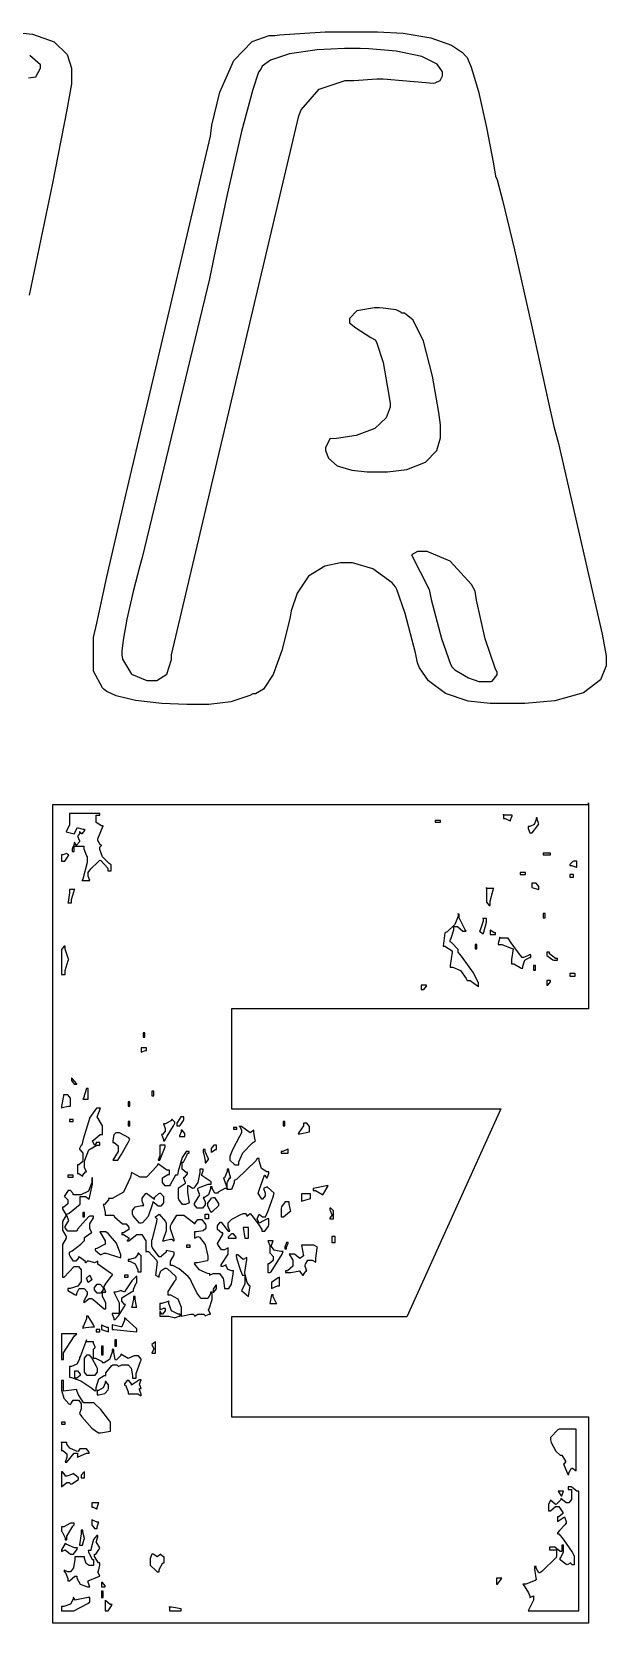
# Model space of a CAD drawing. Extents: x 85 to 270, y 27 to 328.
# Drawn here: x 202.6 to 225.5, y 194.1 to 257.5 of the extents above; entities that cross this region are included whole.
import ezdxf

# ---------------------------------------------------------------- set-up
doc = ezdxf.new("R2010")
doc.units = 0
doc.header["$MEASUREMENT"] = 0

msp = doc.modelspace()

# ---------------------------------------------------------------- linework, layer by layer
at = {"color": 7}
for points in [[(201.701, 257.528), (202.603, 257.429), (203.465, 257.127), (203.98, 256.621), (204.152, 256.084), (204.152, 255.904), (204.152, 255.8), (204.152, 255.455), (203.966, 254.419), (203.407, 251.492), (202.47, 247.025)], [(202.438, 255.694), (202.741, 255.728), (202.917, 256.081), (202.917, 256.206), (202.494, 256.581)]]:
    msp.add_lwpolyline(points, dxfattribs=at)
for points in [[(214.878, 257.528), (216.006, 257.528), (216.348, 257.528), (217.375, 257.469), (218.47, 257.291), (219.294, 256.993), (219.738, 256.704), (219.851, 256.576), (219.921, 256.505), (220.088, 256.114), (220.37, 255.156), (220.694, 253.708), (220.968, 252.261), (221.051, 251.777), (221.112, 251.628), (221.33, 250.818), (221.803, 248.836), (222.483, 245.83), (223.155, 242.804), (223.379, 241.793), (223.563, 241.124), (225.301, 233.513), (225.461, 232.657), (225.461, 232.445), (225.461, 232.26), (225.235, 231.705), (224.555, 231.176), (223.421, 230.858), (222.225, 230.753), (221.827, 230.753), (221.121, 230.753), (220.833, 230.753), (219.969, 230.853), (219.057, 231.155), (218.382, 231.661), (218.019, 232.183), (217.946, 232.374), (217.858, 232.781), (217.452, 234.342), (217.117, 235.304), (217.065, 235.409), (216.932, 235.569), (216.169, 236.124), (215.358, 236.361), (215.088, 236.361), (214.879, 236.361), (214.255, 236.229), (213.607, 235.828), (213.143, 235.157), (212.907, 234.451), (212.865, 234.208), (212.795, 233.871), (212.539, 232.866), (212.19, 231.907), (211.808, 231.333), (211.49, 231.14), (211.384, 231.14), (211.26, 231.069), (210.506, 230.823), (209.63, 230.717), (209.338, 230.717), (209.091, 230.717), (208.756, 230.717), (207.754, 230.757), (206.706, 230.872), (205.941, 231.06), (205.559, 231.231), (205.457, 231.316), (205.387, 231.378), (205.034, 232.047), (205.034, 232.268), (205.034, 233.186), (205.034, 233.381), (205.166, 233.96), (205.567, 235.806), (206.238, 238.723), (206.947, 241.715), (207.187, 242.711), (209.69, 253.365), (209.754, 253.81), (210.068, 255.126), (210.621, 256.383), (211.352, 257.137), (212.037, 257.387), (212.266, 257.387), (212.451, 257.413), (214.27, 257.528), (214.878, 257.528)], [(206.163, 232.693), (206.189, 232.526), (206.55, 231.93), (207.159, 231.669), (207.363, 231.669), (207.433, 231.669), (207.564, 231.669), (207.957, 231.93), (208.139, 232.503), (208.139, 232.693), (213.218, 254.176), (213.306, 254.415), (214.02, 255.24), (215.059, 255.588), (215.407, 255.588), (216.323, 255.658), (216.57, 255.658), (218.582, 255.481), (218.642, 255.491), (218.85, 255.593), (218.935, 255.775), (218.935, 255.834), (218.935, 255.936), (218.729, 256.238), (218.113, 256.545), (217.088, 256.753), (216.011, 256.847), (215.653, 256.858), (215.407, 256.858), (215.04, 256.858), (213.943, 256.806), (212.839, 256.651), (212.091, 256.398), (211.759, 256.155), (211.703, 256.046), (211.614, 255.914), (211.377, 255.227), (210.929, 253.559), (210.358, 251.047), (209.826, 248.528), (209.656, 247.686), (206.974, 236.573), (206.878, 236.237), (206.609, 235.219), (206.357, 234.118), (206.21, 233.274), (206.163, 232.839), (206.163, 232.693)], [(215.23, 245.992), (215.23, 245.926), (215.489, 245.728), (216.085, 245.349), (216.253, 245.251), (216.313, 245.163), (216.578, 244.352), (216.808, 243.047), (216.852, 242.711), (216.852, 242.571), (216.699, 242.145), (216.247, 241.715), (215.497, 241.432), (214.715, 241.312), (214.453, 241.3), (214.277, 240.947), (214.277, 240.844), (214.395, 240.531), (214.748, 240.234), (215.332, 240.056), (215.943, 239.995), (216.147, 239.995), (216.499, 239.995), (216.754, 239.995), (217.523, 240.089), (218.263, 240.37), (218.711, 240.844), (218.863, 241.346), (218.863, 241.512), (218.863, 241.865), (218.798, 242.353), (218.546, 243.809), (218.179, 245.199), (217.766, 246.032), (217.424, 246.309), (217.311, 246.309), (217.311, 246.344), (217.095, 246.443), (216.578, 246.513), (216.429, 246.521), (216.225, 246.531), (215.525, 246.403), (215.23, 246.096), (215.23, 245.992)], [(217.7, 236.678), (218.405, 235.303), (218.494, 234.906), (218.903, 233.342), (219.26, 232.322), (219.322, 232.198), (219.436, 232.102), (219.974, 231.772), (220.384, 231.635), (220.522, 231.635), (220.875, 231.635), (220.919, 231.644), (221.121, 231.902), (221.121, 231.987), (221.033, 232.164), (220.641, 233.332), (220.3, 234.871), (220.24, 235.233), (220.097, 235.497), (219.246, 236.423), (218.324, 236.82), (218.017, 236.82), (217.946, 236.82), (217.7, 236.678)], [(224.755, 226.8), (224.755, 218.582), (210.538, 218.582), (210.538, 214.595), (221.262, 214.595), (217.523, 206.305), (210.538, 206.305), (210.538, 202.318), (224.755, 202.318), (224.755, 194.098), (203.412, 194.098), (203.412, 226.73), (224.755, 226.73), (224.755, 226.8)], [(204.082, 226.343), (204.082, 225.918), (203.942, 225.637), (204.258, 225.565), (204.399, 225.814), (204.417, 225.796), (204.615, 225.742), (204.681, 225.742), (204.681, 225.698), (204.575, 225.565), (204.541, 225.565), (204.541, 225.583), (204.487, 225.637), (204.471, 225.637), (204.471, 225.593), (204.417, 225.461), (204.399, 225.461), (204.471, 225.285), (204.471, 225.24), (204.363, 225.108), (204.329, 225.108), (204.329, 225.134), (204.275, 225.213), (204.258, 225.213), (204.258, 225.152), (204.196, 224.994), (204.188, 224.966), (204.188, 224.86), (204.258, 224.86), (204.258, 225.072), (204.647, 225.072), (204.647, 224.967), (204.76, 224.685), (204.788, 224.649), (204.788, 224.412), (204.61, 223.759), (204.575, 223.697), (204.894, 223.697), (204.823, 223.873), (204.823, 223.978), (204.823, 224.025), (204.932, 224.164), (205.201, 224.437), (205.281, 224.507), (205.333, 224.491), (205.599, 224.186), (205.599, 224.084), (205.74, 224.084), (205.74, 224.331), (205.66, 224.375), (205.391, 224.645), (205.281, 224.939), (205.281, 225.036), (205.299, 225.036), (205.353, 225.09), (205.353, 225.108), (205.317, 225.108), (205.21, 225.294), (205.21, 225.355), (205.423, 225.884), (205.351, 225.884), (205.14, 226.016), (205.14, 226.06), (205.14, 226.307), (205.281, 226.307), (205.281, 226.377), (204.082, 226.377), (204.082, 226.343)], [(218.652, 226.024), (218.863, 226.024), (218.863, 226.095), (218.652, 226.095), (218.652, 226.024)], [(221.368, 226.343), (221.368, 226.167), (221.438, 226.167), (221.633, 226.078), (221.651, 226.06), (221.651, 226.122), (221.711, 226.281), (221.721, 226.307), (221.368, 226.307), (221.368, 226.343)], [(222.673, 226.201), (222.673, 226.135), (222.593, 225.932), (222.415, 225.848), (222.356, 225.848), (222.356, 225.778), (222.426, 225.601), (222.515, 225.601), (222.735, 225.893), (222.779, 225.954), (222.77, 225.982), (222.709, 226.147), (222.709, 226.201), (222.673, 226.201)], [(203.765, 224.719), (203.765, 224.473), (203.835, 224.473), (203.888, 224.473), (204.028, 224.675), (204.046, 224.719), (204.028, 224.719), (203.976, 224.773), (203.976, 224.79), (203.958, 224.782), (203.813, 224.719), (203.765, 224.719)], [(222.956, 224.719), (223.238, 224.719), (223.238, 224.79), (222.956, 224.79), (222.956, 224.719)], [(222.038, 223.944), (222.25, 223.944), (222.25, 224.014), (222.038, 224.014), (222.038, 223.944)], [(224.014, 224.296), (224.084, 224.296), (224.278, 224.236), (224.296, 224.226), (224.296, 224.473), (224.154, 224.473), (224.128, 224.464), (224.014, 224.339), (224.014, 224.296)], [(224.014, 223.838), (224.154, 223.838), (224.154, 223.944), (224.014, 223.944), (224.014, 223.838)], [(204.082, 223.344), (204.082, 223.212), (204.02, 222.841), (204.012, 222.815), (204.152, 222.815), (204.152, 222.947), (204.266, 223.282), (204.294, 223.344), (204.082, 223.344)], [(220.698, 223.415), (220.698, 222.885), (220.698, 222.841), (220.803, 222.709), (220.839, 222.709), (220.839, 222.877), (220.953, 223.326), (220.979, 223.379), (220.698, 223.379), (220.698, 223.415)], [(222.497, 223.591), (222.497, 223.415), (222.779, 223.344), (222.779, 223.415), (222.779, 223.459), (222.673, 223.591), (222.639, 223.591), (222.497, 223.591)], [(219.568, 222.39), (219.568, 222.282), (219.436, 221.951), (219.127, 221.659), (219.039, 221.615), (218.969, 221.085), (219.029, 221.077), (219.322, 220.9), (219.322, 220.839), (219.251, 220.31), (219.251, 220.24), (219.351, 220.24), (219.653, 220.107), (219.885, 219.799), (219.921, 219.71), (220.036, 219.71), (220.336, 219.508), (220.38, 219.464), (220.38, 219.603), (220.172, 220.019), (219.7, 220.681), (219.568, 220.839), (219.568, 220.945), (219.304, 221.228), (219.251, 221.262), (219.251, 221.332), (219.277, 221.368), (219.392, 221.739), (219.392, 221.861), (219.534, 221.861), (219.745, 221.685), (219.887, 221.685), (219.833, 221.757), (219.604, 222.207), (219.604, 222.356), (219.568, 222.356), (219.568, 222.39)], [(220.556, 222.214), (220.556, 222.082), (220.442, 221.721), (220.416, 221.685), (220.556, 221.58), (220.582, 221.642), (220.698, 222.046), (220.698, 222.18), (220.556, 222.18), (220.556, 222.214)], [(222.956, 222.214), (223.026, 222.214), (223.026, 222.39), (222.956, 222.39), (222.956, 222.214)], [(220.839, 221.721), (220.839, 221.544), (221.051, 221.544), (221.051, 221.615), (220.997, 221.615), (220.865, 221.704), (220.839, 221.721)], [(221.228, 221.438), (221.228, 221.438), (221.164, 221.192), (221.156, 221.156), (221.306, 221.156), (221.677, 221.007), (221.757, 220.979), (221.685, 220.556), (221.685, 220.38), (221.782, 220.38), (222.038, 220.231), (222.074, 220.204), (222.144, 220.204), (222.144, 220.284), (222.222, 220.522), (222.402, 220.627), (222.462, 220.627), (222.462, 220.733), (222.39, 220.733), (222.373, 220.716), (222.174, 220.627), (222.11, 220.627), (222.012, 220.759), (221.677, 221.214), (221.55, 221.404), (221.508, 221.404), (221.228, 221.404), (221.228, 221.438)], [(203.765, 220.909), (203.765, 219.957), (203.906, 219.957), (203.906, 220.107), (204.02, 220.512), (204.046, 220.556), (204.02, 220.6), (203.906, 220.964), (203.906, 221.085), (203.87, 221.085), (203.765, 220.953), (203.765, 220.909)], [(220.24, 220.979), (220.31, 220.979), (220.31, 221.156), (220.24, 221.156), (220.24, 220.979)], [(223.096, 220.839), (223.096, 220.769), (223.096, 220.708), (223.334, 220.54), (223.379, 220.522), (223.521, 220.522), (223.521, 220.592), (223.441, 220.592), (223.202, 220.778), (223.202, 220.839), (223.096, 220.839)], [(222.567, 220.133), (222.639, 220.133), (222.639, 220.31), (222.567, 220.31), (222.567, 220.133)], [(218.087, 219.534), (218.087, 219.358), (218.157, 219.358), (218.192, 219.358), (218.299, 219.49), (218.299, 219.534), (218.087, 219.534)], [(223.096, 219.71), (223.096, 219.534), (223.131, 219.534), (223.238, 219.666), (223.238, 219.71), (223.096, 219.71)], [(224.014, 219.887), (224.226, 219.887), (224.226, 219.993), (224.014, 219.993), (224.014, 219.887)], [(207.01, 217.452), (207.081, 217.452), (207.081, 217.628), (207.01, 217.628), (207.01, 217.452)], [(206.94, 217.029), (206.94, 216.852), (206.966, 216.87), (207.104, 216.922), (207.151, 216.922), (207.151, 217.029), (206.94, 217.029)], [(204.152, 215.83), (204.152, 215.76), (204.161, 215.733), (204.26, 215.583), (204.294, 215.583), (204.365, 215.583), (204.373, 215.601), (204.187, 215.813), (204.152, 215.83)], [(203.835, 215.124), (203.765, 214.701), (203.765, 214.629), (203.781, 214.647), (204.034, 214.701), (204.118, 214.701), (204.118, 214.982), (204.118, 215.026), (204.01, 215.158), (203.976, 215.158), (203.835, 215.158), (203.835, 215.124)], [(204.752, 215.407), (204.752, 215.407), (204.637, 215.026), (204.611, 214.982), (204.823, 214.982), (204.823, 215.407), (204.752, 215.407)], [(207.363, 215.124), (207.433, 215.124), (207.433, 215.301), (207.363, 215.301), (207.363, 215.124)], [(204.471, 212.972), (204.497, 212.963), (204.611, 212.838), (204.611, 212.795), (204.611, 212.549), (204.611, 212.505), (204.451, 212.372), (204.399, 212.372), (204.399, 212.019), (204.451, 212.019), (204.584, 211.931), (204.611, 211.913), (204.611, 211.957), (204.716, 212.09), (204.752, 212.09), (204.681, 212.266), (204.681, 212.442), (204.69, 212.558), (204.848, 212.968), (205.172, 213.148), (205.281, 213.148), (205.281, 213.254), (205.14, 213.254), (205.14, 213.228), (205.087, 213.148), (205.07, 213.148), (205, 213.324), (205.044, 213.368), (205.3, 213.571), (205.387, 213.571), (205.387, 213.924), (205.176, 214.277), (205.317, 214.629), (205.246, 214.629), (205.155, 214.629), (204.884, 214.26), (204.619, 213.396), (204.575, 213.148), (204.549, 213.148), (204.471, 213.016), (204.471, 212.972)], [(206.411, 214.701), (206.481, 214.701), (206.481, 214.878), (206.411, 214.878), (206.411, 214.701)], [(204.082, 214.1), (204.222, 214.1), (204.222, 214.172), (204.082, 214.172), (204.082, 214.1)], [(206.411, 213.924), (206.481, 213.924), (206.481, 214.1), (206.411, 214.1), (206.411, 213.924)], [(208.139, 214.172), (208.139, 214.128), (207.9, 213.996), (207.822, 213.996), (207.892, 213.819), (207.892, 213.747), (207.892, 213.703), (207.785, 213.571), (207.75, 213.571), (207.759, 213.545), (207.822, 213.379), (207.822, 213.324), (207.859, 213.324), (207.971, 213.506), (208.218, 213.916), (208.279, 214.03), (208.279, 214.066), (208.173, 214.172), (208.139, 214.172)], [(208.351, 214.03), (208.351, 213.924), (208.421, 213.924), (208.474, 213.924), (208.614, 214.128), (208.632, 214.172), (208.632, 214.277), (208.562, 214.277), (208.508, 214.277), (208.377, 214.074), (208.351, 214.03)], [(210.855, 213.924), (210.925, 213.747), (210.925, 213.643), (210.845, 213.502), (210.577, 212.959), (210.468, 212.704), (210.468, 212.619), (210.468, 212.558), (210.643, 212.39), (210.679, 212.372), (210.821, 212.372), (210.821, 212.492), (210.983, 212.849), (211.375, 213.246), (211.49, 213.324), (211.481, 213.352), (211.42, 213.65), (211.42, 213.747), (211.278, 213.643), (210.925, 213.89), (210.855, 213.89), (210.855, 213.924)], [(210.608, 213.783), (210.749, 213.783), (210.749, 213.854), (210.608, 213.854), (210.608, 213.783)], [(212.585, 213.924), (212.655, 213.924), (212.655, 214.1), (212.585, 214.1), (212.585, 213.924)], [(213.395, 214.03), (213.395, 213.925), (213.218, 213.651), (213.184, 213.607), (213.254, 213.607), (213.643, 213.677), (213.643, 213.854), (213.643, 213.898), (213.535, 214.03), (213.501, 214.03), (213.395, 214.03)], [(205.81, 213.254), (205.862, 213.254), (206.022, 213.122), (206.022, 213.078), (206.022, 212.901), (205.81, 212.549), (205.952, 212.549), (205.998, 212.549), (206.137, 212.761), (206.41, 213.254), (206.481, 213.395), (206.437, 213.439), (206.073, 213.643), (205.952, 213.643), (205.931, 213.65), (205.84, 213.568), (205.81, 213.333), (205.81, 213.254)], [(207.68, 213.148), (207.68, 212.725), (207.61, 212.549), (207.68, 212.549), (207.892, 213.078), (207.892, 213.148), (207.68, 213.148)], [(208.528, 213.747), (208.528, 213.687), (208.464, 213.528), (208.456, 213.501), (208.668, 213.501), (208.668, 213.571), (208.668, 213.615), (208.562, 213.747), (208.528, 213.747)], [(209.726, 212.972), (209.726, 212.865), (209.752, 212.883), (209.892, 212.972), (209.939, 212.972), (209.939, 213.148), (209.867, 213.148), (209.831, 213.148), (209.726, 213.016), (209.726, 212.972)], [(208.069, 211.526), (207.927, 211.526), (207.891, 211.526), (207.786, 211.659), (207.786, 211.703), (207.786, 211.807), (207.786, 211.851), (207.997, 211.983), (208.069, 211.983), (208.069, 212.16), (207.953, 212.16), (207.662, 212.364), (207.61, 212.408), (207.556, 212.32), (207.147, 211.879), (207.01, 211.879), (206.895, 211.879), (206.604, 212.029), (206.551, 212.055), (206.515, 211.879), (206.225, 211.279), (205.781, 211.031), (205.633, 211.031), (205.633, 210.971), (205.475, 210.785), (205.423, 210.785), (205.439, 210.759), (205.493, 210.461), (205.493, 210.362), (205.846, 210.362), (205.872, 210.301), (206.196, 210.009), (206.305, 210.009), (206.339, 210.009), (206.445, 209.877), (206.445, 209.833), (206.445, 209.788), (206.233, 209.656), (206.163, 209.656), (206.163, 209.586), (206.233, 209.586), (206.445, 209.454), (206.445, 209.41), (206.427, 209.41), (206.375, 209.356), (206.375, 209.338), (206.445, 209.338), (206.764, 209.586), (206.904, 209.586), (206.956, 209.586), (207.099, 209.382), (207.117, 209.338), (207.117, 208.915), (207.231, 208.915), (207.538, 208.563), (207.574, 208.492), (207.504, 207.963), (207.646, 207.892), (207.646, 207.957), (207.72, 208.148), (207.874, 208.245), (207.927, 208.245), (207.989, 208.219), (208.306, 207.928), (208.315, 207.892), (208.315, 207.786), (208.262, 207.725), (207.998, 207.322), (207.998, 207.187), (208.098, 207.187), (208.395, 207.032), (208.528, 206.699), (208.528, 206.587), (208.528, 206.339), (208.915, 206.411), (208.985, 206.411), (209.003, 206.411), (209.057, 206.357), (209.057, 206.339), (209.197, 206.411), (209.41, 206.411), (209.426, 206.411), (209.48, 206.357), (209.48, 206.339), (209.506, 206.357), (209.644, 206.411), (209.69, 206.411), (209.62, 206.587), (209.646, 206.631), (209.762, 206.995), (209.762, 207.117), (209.762, 207.293), (209.69, 207.293), (209.69, 207.231), (209.585, 207.045), (209.55, 207.045), (209.338, 207.045), (209.312, 207.054), (209.147, 207.263), (208.933, 207.699), (208.88, 207.822), (208.8, 207.91), (208.452, 208.219), (208.19, 208.351), (208.103, 208.351), (208.103, 208.528), (208.245, 208.774), (208.245, 208.88), (207.927, 208.951), (207.927, 208.89), (207.75, 208.722), (207.716, 208.704), (207.646, 208.704), (207.646, 208.704), (207.389, 209.057), (207.363, 209.127), (207.363, 209.374), (207.38, 209.41), (207.564, 210.115), (207.574, 210.22), (207.556, 210.22), (207.504, 210.274), (207.504, 210.292), (207.646, 210.396), (207.646, 210.396), (207.9, 210.105), (207.927, 210.043), (207.927, 209.867), (207.927, 209.735), (207.812, 209.392), (207.786, 209.338), (207.856, 209.338), (207.873, 209.356), (208.099, 209.41), (208.175, 209.41), (208.175, 209.392), (208.227, 209.338), (208.245, 209.338), (208.245, 209.41), (208.218, 209.454), (208.103, 209.817), (208.103, 209.939), (208.137, 210.009), (208.35, 210.362), (208.421, 210.362), (208.632, 210.362), (209.091, 210.009), (209.091, 210.053), (209.197, 210.185), (209.233, 210.185), (209.303, 210.185), (209.356, 210.185), (209.496, 209.983), (209.514, 209.939), (209.514, 209.867), (209.514, 209.835), (209.404, 209.74), (209.144, 209.69), (209.057, 209.69), (209.057, 209.444), (209.197, 209.514), (209.258, 209.488), (209.484, 209.197), (209.586, 208.722), (209.586, 208.562), (209.568, 208.545), (209.183, 208.456), (209.057, 208.456), (209.065, 208.403), (209.236, 208.193), (209.568, 208.051), (209.656, 208.033), (209.656, 207.963), (209.797, 208.033), (210.009, 208.033), (210.061, 208.033), (210.202, 207.83), (210.22, 207.786), (210.256, 207.433), (210.396, 207.433), (210.429, 207.433), (210.528, 207.615), (210.599, 208.025), (210.608, 208.139), (210.552, 208.139), (210.386, 208.197), (210.326, 208.339), (210.326, 208.385), (210.185, 208.315), (210.115, 208.315), (210.115, 208.385), (210.396, 208.808), (210.396, 209.057), (210.256, 208.985), (210.185, 208.985), (210.131, 208.985), (209.99, 209.189), (209.973, 209.233), (210.185, 209.586), (210.185, 209.656), (210.131, 209.656), (209.973, 209.788), (209.973, 209.833), (209.973, 209.903), (209.981, 209.93), (210.081, 210.079), (210.115, 210.079), (210.396, 209.726), (210.468, 209.726), (210.396, 209.903), (210.396, 210.009), (210.396, 210.056), (210.55, 210.195), (210.899, 210.388), (210.997, 210.432), (211.067, 210.432), (211.084, 210.432), (211.138, 210.353), (211.138, 210.326), (211.278, 210.432), (211.357, 210.336), (211.627, 209.974), (211.737, 209.788), (211.737, 209.726), (211.807, 209.726), (211.86, 209.726), (212.001, 209.929), (212.019, 209.973), (212.019, 210.22), (211.949, 210.22), (211.631, 210.043), (211.56, 210.22), (211.631, 210.396), (211.773, 210.292), (211.843, 210.292), (211.882, 210.292), (211.998, 210.53), (212.188, 211.085), (212.232, 211.244), (211.949, 211.49), (211.807, 211.42), (211.879, 211.244), (211.879, 211.173), (211.879, 211.129), (211.771, 210.997), (211.737, 210.997), (211.596, 211.244), (211.631, 211.359), (211.777, 211.769), (211.853, 211.949), (211.879, 211.949), (211.879, 211.923), (211.931, 211.843), (211.949, 211.843), (212.019, 212.019), (212.019, 212.09), (211.946, 212.09), (211.732, 212.222), (211.631, 212.52), (211.631, 212.619), (211.56, 212.619), (211.507, 212.531), (210.741, 211.791), (210.644, 211.737), (210.644, 211.649), (210.537, 211.384), (210.502, 211.384), (210.362, 211.384), (210.362, 211.667), (210.37, 211.694), (210.469, 211.843), (210.502, 211.843), (210.493, 211.871), (210.432, 212.115), (210.432, 212.196), (210.362, 212.196), (210.362, 212.108), (210.254, 211.843), (210.22, 211.843), (210.362, 211.42), (210.264, 211.42), (210.008, 211.271), (209.973, 211.244), (209.903, 211.244), (209.867, 211.244), (209.762, 211.43), (209.762, 211.49), (209.69, 211.49), (209.69, 211.412), (209.616, 211.173), (209.46, 211.067), (209.41, 211.067), (209.48, 210.891), (209.48, 210.821), (209.48, 210.777), (209.372, 210.644), (209.338, 210.644), (209.197, 210.644), (209.161, 210.644), (209.057, 210.777), (209.057, 210.821), (209.267, 211.173), (209.258, 211.2), (209.197, 211.365), (209.197, 211.42), (209.223, 211.448), (209.6, 211.596), (209.726, 211.596), (209.726, 211.685), (209.4, 211.905), (209.338, 211.949), (209.41, 212.126), (209.41, 212.196), (209.267, 212.196), (209.267, 212.064), (209.192, 211.662), (209.029, 211.438), (208.985, 211.42), (208.959, 211.438), (208.82, 211.526), (208.774, 211.526), (208.774, 211.278), (208.844, 210.855), (208.704, 210.785), (208.632, 210.785), (208.578, 210.785), (208.438, 210.987), (208.421, 211.031), (208.421, 211.384), (208.421, 211.446), (208.66, 211.605), (208.704, 211.631), (208.694, 211.659), (208.632, 211.824), (208.632, 211.879), (208.667, 211.879), (208.774, 212.011), (208.774, 212.055), (208.72, 212.055), (208.562, 212.188), (208.562, 212.232), (208.562, 212.478), (208.614, 212.478), (208.764, 212.771), (208.774, 212.831), (208.844, 212.831), (208.844, 212.901), (208.774, 212.901), (208.722, 212.901), (208.566, 212.664), (208.412, 212.109), (208.385, 211.949), (208.306, 211.949), (208.103, 211.596), (208.069, 211.526)], [(209.41, 212.972), (209.41, 212.865), (209.418, 212.839), (209.48, 212.542), (209.48, 212.442), (209.514, 212.442), (209.62, 212.575), (209.62, 212.619), (209.593, 212.655), (209.48, 212.893), (209.48, 212.972), (209.41, 212.972)], [(212.513, 212.901), (212.513, 212.831), (212.795, 212.831), (212.795, 213.008), (212.777, 212.991), (212.579, 212.901), (212.513, 212.901)], [(204.012, 211.879), (204.222, 211.879), (204.222, 211.949), (204.012, 211.949), (204.012, 211.879)], [(204.964, 211.773), (204.964, 211.659), (204.832, 211.315), (204.534, 211.173), (204.435, 211.173), (204.222, 211.173), (204.222, 211.218), (204.117, 211.35), (204.082, 211.35), (204.028, 211.35), (203.888, 211.146), (203.87, 211.102), (203.896, 211.093), (204.012, 210.968), (204.012, 210.925), (204.012, 210.855), (204.012, 210.811), (203.852, 210.679), (203.799, 210.679), (203.799, 210.608), (203.942, 210.362), (203.799, 210.115), (203.799, 209.762), (203.942, 209.514), (203.942, 209.444), (203.799, 209.197), (203.799, 207.892), (203.87, 207.892), (204.258, 208.315), (204.399, 208.315), (204.433, 208.315), (204.541, 208.183), (204.541, 208.139), (204.541, 207.786), (204.541, 207.723), (204.409, 207.531), (204.111, 207.433), (204.012, 207.433), (204.012, 207.363), (204.012, 207.363), (204.266, 207.214), (204.294, 207.187), (204.365, 207.187), (204.365, 207.249), (204.469, 207.433), (204.505, 207.433), (204.647, 207.433), (204.673, 207.425), (204.788, 207.3), (204.788, 207.257), (204.788, 207.187), (204.647, 206.94), (204.647, 206.868), (204.673, 206.896), (204.863, 207.045), (204.928, 207.045), (204.967, 207.045), (205.087, 206.94), (205.377, 206.693), (205.457, 206.622), (205.529, 206.622), (205.529, 206.868), (205.387, 207.117), (205.387, 207.293), (205.529, 207.293), (205.457, 207.469), (205.457, 207.516), (205.54, 207.655), (205.748, 207.928), (205.81, 207.998), (205.712, 208.043), (205.21, 208.406), (205.21, 208.528), (205.07, 208.456), (205.052, 208.474), (204.854, 208.528), (204.788, 208.528), (204.788, 208.51), (204.734, 208.456), (204.717, 208.456), (204.717, 208.518), (204.479, 208.686), (204.435, 208.704), (204.435, 208.66), (204.329, 208.528), (204.294, 208.528), (204.24, 208.528), (204.099, 208.73), (204.082, 208.774), (204.082, 208.88), (204.178, 208.942), (204.527, 209.199), (204.681, 209.357), (204.681, 209.41), (204.681, 209.471), (204.92, 209.648), (204.964, 209.656), (204.894, 209.833), (204.894, 210.009), (205.034, 210.256), (205.034, 210.326), (204.894, 210.326), (204.832, 210.3), (204.391, 209.798), (204.365, 209.726), (204.046, 209.726), (204.01, 209.726), (203.906, 209.859), (203.906, 209.903), (204.046, 210.149), (204.036, 210.177), (203.976, 210.342), (203.976, 210.396), (204.064, 210.44), (204.505, 210.804), (204.505, 210.925), (204.505, 211.102), (204.717, 211.102), (204.858, 210.997), (205, 211.596), (205, 211.843), (204.964, 211.843), (204.964, 211.773)], [(207.151, 211.244), (207.469, 210.997), (207.469, 211.059), (207.644, 211.227), (207.68, 211.244), (207.706, 211.235), (207.822, 211.11), (207.822, 211.067), (207.822, 210.891), (207.822, 210.847), (207.714, 210.715), (207.68, 210.715), (207.61, 210.715), (207.397, 210.891), (207.371, 210.768), (207.207, 210.309), (206.992, 210.061), (206.94, 210.043), (206.868, 210.043), (206.868, 210.043), (206.613, 210.336), (206.587, 210.396), (206.587, 210.502), (206.587, 210.55), (206.696, 210.692), (206.956, 210.749), (207.045, 210.749), (206.974, 210.925), (206.974, 211.031), (206.969, 211.037), (207.115, 211.227), (207.151, 211.244)], [(213.783, 211.42), (213.783, 211.35), (213.88, 211.35), (214.136, 211.2), (214.172, 211.173), (214.383, 211.526), (214.313, 211.526), (213.783, 211.42)], [(209.797, 211.067), (209.849, 211.067), (209.991, 210.865), (210.009, 210.821), (210.009, 210.733), (209.77, 210.504), (209.726, 210.468), (209.586, 210.715), (209.586, 210.785), (209.576, 210.821), (209.752, 211.051), (209.797, 211.067)], [(212.513, 210.644), (212.513, 210.292), (212.609, 210.292), (212.848, 210.494), (212.901, 210.538), (212.883, 210.566), (212.831, 210.809), (212.831, 210.891), (212.725, 210.891), (212.671, 210.891), (212.531, 210.688), (212.513, 210.644)], [(213.324, 211.173), (213.324, 210.925), (213.677, 211.031), (213.677, 211.208), (213.324, 211.208), (213.324, 211.173)], [(214.453, 210.644), (214.453, 210.572), (214.461, 210.546), (214.525, 210.381), (214.525, 210.326), (214.507, 210.326), (214.453, 210.247), (214.453, 210.22), (214.595, 210.22), (214.595, 210.502), (214.595, 210.538), (214.487, 210.644), (214.453, 210.644)], [(204.611, 210.292), (204.681, 210.292), (204.681, 210.468), (204.611, 210.468), (204.611, 210.292)], [(209.48, 210.396), (209.62, 210.396), (209.62, 210.22), (209.48, 210.22), (209.48, 210.396)], [(205.281, 209.69), (205.493, 209.338), (205.493, 209.267), (205.493, 209.207), (205.166, 209.03), (205.104, 209.021), (205.104, 208.96), (205.281, 208.802), (205.317, 208.774), (205.457, 208.844), (205.529, 208.844), (205.617, 208.818), (205.946, 208.718), (206.083, 208.668), (206.128, 208.668), (206.119, 208.774), (205.946, 209.246), (205.617, 209.63), (205.529, 209.69), (205.281, 209.69)], [(210.396, 209.444), (210.715, 209.444), (210.715, 209.488), (210.607, 209.62), (210.572, 209.62), (210.537, 209.612), (210.396, 209.487), (210.396, 209.444)], [(210.997, 209.867), (211.067, 209.444), (211.208, 209.444), (211.208, 209.867), (210.997, 209.867)], [(211.983, 209.338), (211.992, 209.312), (212.055, 209.146), (212.055, 209.091), (212.055, 208.844), (212.082, 208.836), (212.196, 208.711), (212.196, 208.668), (212.196, 208.598), (212.196, 208.554), (212.036, 208.421), (211.983, 208.421), (211.983, 208.069), (212.055, 208.069), (212.116, 208.104), (212.557, 208.81), (212.585, 208.915), (212.496, 208.915), (212.234, 208.972), (212.126, 209.115), (212.126, 209.161), (212.196, 209.338), (211.983, 209.338)], [(214.525, 209.267), (214.665, 209.267), (214.665, 209.514), (214.525, 209.514), (214.525, 209.267)], [(206.798, 208.844), (206.798, 208.798), (206.696, 208.656), (206.481, 208.598), (206.411, 208.598), (206.411, 208.528), (206.481, 208.528), (206.696, 208.421), (206.798, 208.183), (206.798, 208.103), (206.94, 208.103), (206.94, 208.704), (206.94, 208.74), (206.833, 208.844), (206.798, 208.844)], [(208.738, 209.091), (208.88, 209.091), (208.88, 209.161), (208.738, 209.161), (208.738, 209.091)], [(210.715, 208.738), (210.749, 208.606), (210.895, 208.153), (210.971, 207.963), (210.997, 207.963), (211.067, 207.963), (211.067, 207.61), (210.925, 207.363), (211.208, 207.117), (211.278, 207.54), (211.248, 207.54), (211.158, 207.672), (211.075, 207.981), (211.067, 208.069), (211.138, 208.598), (211.138, 208.668), (210.997, 208.598), (210.785, 208.774), (210.715, 208.774), (210.715, 208.738)], [(212.725, 209.267), (212.655, 209.091), (212.655, 209.021), (212.725, 209.021), (212.725, 209.083), (212.786, 209.241), (212.795, 209.267), (212.725, 209.267)], [(213.324, 209.161), (213.395, 208.738), (213.254, 208.632), (213.042, 208.808), (212.831, 208.808), (212.972, 208.562), (212.972, 208.385), (212.972, 208.325), (212.76, 208.139), (212.689, 208.139), (212.689, 208.069), (212.901, 208.069), (213.254, 208.139), (213.262, 208.113), (213.362, 207.963), (213.395, 207.963), (213.403, 207.99), (213.502, 208.139), (213.537, 208.139), (213.467, 208.315), (213.467, 208.385), (213.475, 208.413), (213.574, 208.562), (213.607, 208.562), (213.747, 208.562), (213.89, 208.492), (213.89, 208.642), (213.95, 209.039), (213.96, 209.091), (213.819, 209.161), (213.324, 209.161)], [(204.894, 207.963), (204.964, 207.786), (204.823, 207.68), (204.752, 207.856), (204.894, 207.963)], [(205.21, 207.61), (205.281, 207.61), (205.307, 207.602), (205.423, 207.476), (205.423, 207.433), (205.423, 207.389), (205.315, 207.257), (205.281, 207.257), (205.21, 207.257), (205.175, 207.257), (205.07, 207.389), (205.07, 207.433), (205.07, 207.477), (205.175, 207.61), (205.21, 207.61)], [(206.269, 207.293), (206.128, 207.363), (206.11, 207.347), (205.912, 207.293), (205.846, 207.293), (206.058, 206.868), (206.058, 206.445), (205.776, 206.445), (205.784, 206.419), (205.846, 206.254), (205.846, 206.199), (205.893, 206.199), (206.035, 206.354), (206.251, 206.702), (206.305, 206.798), (206.269, 206.798), (206.163, 206.93), (206.163, 206.974), (206.163, 207.063), (206.542, 207.301), (206.622, 207.327), (206.622, 207.415), (206.736, 207.646), (206.764, 207.68), (206.764, 207.927), (206.736, 207.918), (206.556, 207.742), (206.321, 207.391), (206.269, 207.293)], [(206.269, 207.892), (206.411, 207.892), (206.411, 207.963), (206.269, 207.963), (206.269, 207.892)], [(209.797, 207.363), (209.797, 207.293), (209.831, 207.293), (209.939, 207.425), (209.939, 207.469), (209.939, 207.574), (209.911, 207.566), (209.797, 207.414), (209.797, 207.363)], [(212.126, 207.61), (212.126, 207.433), (212.152, 207.451), (212.369, 207.54), (212.442, 207.54), (212.442, 207.892), (212.389, 207.866), (212.126, 207.675), (212.126, 207.61)], [(206.622, 207.117), (206.622, 207.01), (206.56, 206.71), (206.551, 206.692), (206.764, 206.692), (206.746, 206.72), (206.692, 207.017), (206.692, 207.117), (206.622, 207.117)], [(207.68, 206.834), (207.68, 206.587), (207.822, 206.658), (207.892, 206.658), (207.892, 206.587), (207.892, 206.543), (207.785, 206.411), (207.75, 206.411), (207.75, 206.437), (207.696, 206.515), (207.68, 206.515), (207.68, 206.339), (207.963, 206.339), (208.041, 206.339), (208.253, 206.279), (208.279, 206.269), (208.306, 206.287), (208.445, 206.339), (208.492, 206.339), (208.492, 206.411), (208.403, 206.411), (208.143, 206.543), (208.033, 206.841), (208.033, 206.94), (208.015, 206.922), (207.763, 206.834), (207.68, 206.834)], [(212.126, 207.187), (212.055, 206.834), (212.336, 206.834), (212.31, 206.87), (212.196, 207.108), (212.196, 207.187), (212.126, 207.187)], [(204.752, 206.339), (204.752, 206.235), (204.637, 205.952), (204.611, 205.916), (204.611, 205.846), (204.628, 205.864), (204.958, 205.916), (205.07, 205.916), (205.034, 205.988), (204.822, 206.339), (204.752, 206.339)], [(206.269, 206.269), (206.269, 206.181), (206.163, 205.916), (206.128, 205.916), (205.776, 205.986), (205.776, 205.81), (205.846, 205.81), (206.764, 205.705), (206.764, 205.81), (206.746, 205.838), (206.339, 206.217), (206.269, 206.269)], [(203.765, 205.633), (203.765, 204.611), (203.835, 204.611), (203.835, 204.868), (204.276, 205.555), (204.365, 205.633), (203.765, 205.633)], [(205.14, 205.705), (205.281, 205.705), (205.281, 205.81), (205.14, 205.81), (205.14, 205.705)], [(205.353, 205.986), (205.353, 205.81), (205.633, 205.705), (205.633, 205.882), (205.563, 205.882), (205.369, 205.97), (205.353, 205.986)], [(204.752, 205.387), (204.752, 205.387), (204.515, 204.753), (204.471, 204.681), (204.471, 204.618), (204.369, 204.427), (204.154, 204.329), (204.082, 204.329), (204.082, 203.906), (204.152, 203.897), (204.535, 203.761), (204.972, 203.465), (205.07, 203.376), (205.14, 203.376), (205.14, 203.492), (205.241, 203.835), (205.456, 203.976), (205.529, 203.976), (205.529, 204.082), (205.766, 204.373), (205.81, 204.399), (205.952, 204.399), (205.969, 204.399), (206.022, 204.347), (206.022, 204.329), (206.163, 204.399), (206.375, 204.399), (206.413, 204.399), (206.533, 204.266), (206.587, 203.969), (206.587, 203.87), (206.728, 203.87), (206.728, 204.046), (206.904, 204.531), (206.94, 204.575), (206.94, 204.619), (206.833, 204.752), (206.798, 204.752), (206.728, 204.752), (206.648, 204.752), (206.437, 204.665), (206.411, 204.647), (206.128, 204.823), (206.128, 204.761), (205.951, 204.593), (205.916, 204.575), (205.898, 204.603), (205.846, 204.9), (205.846, 205), (205.776, 205), (205.776, 204.9), (205.674, 204.603), (205.458, 204.471), (205.387, 204.471), (205.387, 204.515), (205.122, 204.647), (205.034, 204.647), (205.034, 205), (205.034, 205.018), (205.087, 205.07), (205.104, 205.07), (205.095, 205.098), (205.034, 205.263), (205.034, 205.317), (204.752, 205.317), (204.752, 205.387)], [(205.353, 204.788), (205.423, 204.788), (205.423, 205.14), (205.353, 205.14), (205.353, 204.788)], [(205.882, 205.14), (205.952, 205.14), (205.952, 205.387), (205.882, 205.387), (205.882, 205.14)], [(207.363, 205.21), (207.433, 205.034), (207.363, 204.858), (207.504, 204.858), (207.504, 205.317), (207.363, 205.21)], [(204.823, 204.788), (204.861, 204.788), (204.972, 204.655), (205.14, 204.347), (205.176, 204.258), (205.176, 204.152), (205.176, 204.108), (205.069, 203.976), (205.034, 203.976), (204.823, 203.976), (204.788, 203.976), (204.681, 204.108), (204.681, 204.152), (204.681, 204.611), (204.681, 204.655), (204.788, 204.788), (204.823, 204.788)], [(203.765, 203.729), (203.765, 203.483), (203.765, 203.379), (203.848, 203.068), (204.056, 202.839), (204.118, 202.811), (204.126, 202.839), (204.225, 202.988), (204.258, 202.988), (204.399, 202.988), (204.433, 202.988), (204.541, 202.855), (204.541, 202.811), (204.541, 202.635), (204.471, 202.458), (204.567, 202.326), (204.972, 201.873), (205.23, 201.683), (205.317, 201.683), (205.705, 201.753), (205.705, 202.106), (205.633, 202.212), (205.329, 202.614), (205.078, 202.857), (205.034, 202.883), (204.647, 202.883), (204.593, 202.953), (204.425, 203.226), (204.365, 203.367), (204.365, 203.412), (203.835, 203.34), (203.835, 203.765), (203.765, 203.765), (203.765, 203.729)], [(204.294, 204.152), (204.365, 204.152), (204.399, 204.152), (204.505, 204.02), (204.505, 203.976), (204.365, 203.87), (204.294, 203.87), (204.294, 204.152)], [(205.493, 203.729), (205.493, 203.666), (205.413, 203.474), (205.236, 203.376), (205.176, 203.376), (205.176, 203.2), (205.252, 203.2), (205.484, 203.258), (205.624, 203.402), (205.633, 203.447), (205.633, 203.553), (205.633, 203.597), (205.528, 203.729), (205.493, 203.729)], [(206.551, 203.589), (206.551, 203.633), (206.445, 203.765), (206.411, 203.765), (206.375, 203.765), (206.269, 203.633), (206.269, 203.589), (206.303, 203.589), (206.411, 203.324), (206.411, 203.236), (206.798, 203.236), (206.94, 203.164), (206.94, 203.2), (206.93, 203.228), (206.868, 203.393), (206.868, 203.447), (206.94, 203.447), (206.868, 203.623), (206.94, 203.799), (206.868, 203.799), (206.551, 203.589)], [(203.765, 202.035), (203.906, 202.035), (203.906, 202.106), (203.765, 202.106), (203.765, 202.035)], [(223.238, 201.4), (223.272, 201.304), (223.453, 200.957), (223.635, 200.801), (223.697, 200.801), (223.838, 200.554), (223.838, 200.528), (223.784, 200.448), (223.767, 200.448), (223.784, 200.378), (223.929, 200.025), (223.978, 200.025), (223.978, 200.087), (224.084, 200.272), (224.12, 200.272), (224.26, 200.165), (224.26, 201.825), (223.591, 201.825), (223.537, 201.798), (223.238, 201.501), (223.238, 201.4)], [(203.765, 201.33), (203.765, 200.977), (203.817, 200.977), (203.976, 200.845), (203.976, 200.801), (203.976, 200.695), (203.906, 200.518), (203.976, 200.518), (204.258, 200.871), (204.399, 200.871), (204.399, 200.695), (204.425, 200.722), (204.749, 200.871), (204.858, 200.871), (204.858, 200.915), (204.752, 201.047), (204.717, 201.047), (204.505, 201.047), (204.487, 201.047), (204.435, 200.969), (204.435, 200.943), (204.355, 200.952), (204.086, 201.067), (203.976, 201.239), (203.976, 201.296), (203.765, 201.296), (203.765, 201.33)], [(203.765, 200.131), (203.765, 199.532), (203.976, 199.708), (204.046, 199.708), (204.064, 199.708), (204.118, 199.654), (204.118, 199.636), (204.17, 199.654), (204.435, 199.828), (204.435, 199.885), (204.222, 200.061), (204.196, 200.043), (203.977, 199.955), (203.906, 199.955), (203.906, 199.999), (203.799, 200.131), (203.765, 200.131)], [(204.541, 199.955), (204.541, 199.885), (204.681, 199.885), (204.681, 200.131), (204.654, 200.123), (204.541, 199.997), (204.541, 199.955)], [(223.944, 199.496), (223.944, 199.426), (224.084, 199.426), (224.084, 199.073), (224.084, 199.029), (223.978, 198.896), (223.944, 198.896), (223.873, 198.896), (223.661, 199.073), (223.661, 199.012), (223.483, 198.844), (223.449, 198.826), (223.238, 199.003), (223.168, 198.826), (223.168, 198.578), (223.238, 198.578), (223.449, 198.754), (223.521, 198.754), (223.573, 198.754), (223.713, 198.552), (223.731, 198.508), (223.731, 198.464), (223.573, 198.331), (223.521, 198.331), (223.521, 198.155), (223.802, 198.331), (223.873, 198.155), (223.873, 198.085), (223.811, 198.024), (223.603, 197.794), (223.521, 197.695), (223.521, 197.662), (223.577, 197.662), (223.749, 197.447), (224.102, 196.93), (224.19, 196.78), (224.19, 196.427), (224.12, 196.427), (224.102, 196.427), (224.05, 196.481), (224.05, 196.497), (223.908, 196.427), (223.854, 196.445), (223.625, 196.617), (223.625, 196.674), (223.652, 196.71), (223.767, 196.948), (223.767, 197.026), (223.767, 197.203), (223.697, 197.203), (223.697, 196.956), (223.625, 196.956), (223.415, 197.133), (223.202, 197.133), (223.202, 197.026), (223.485, 197.026), (223.485, 196.78), (223.467, 196.719), (222.903, 196.162), (222.815, 196.108), (222.779, 196.108), (222.673, 196.295), (222.673, 196.357), (222.603, 196.357), (222.603, 196.251), (222.673, 195.828), (222.637, 195.801), (222.267, 195.651), (222.144, 195.651), (222.196, 195.581), (222.364, 195.308), (222.426, 195.169), (222.426, 195.122), (222.567, 195.192), (222.567, 195.016), (222.356, 194.593), (224.367, 194.593), (224.367, 199.355), (224.295, 199.355), (224.11, 199.505), (224.084, 199.532), (223.944, 199.532), (223.944, 199.496)], [(223.555, 199.355), (223.563, 199.329), (223.663, 199.179), (223.697, 199.179), (223.767, 199.355), (223.555, 199.355)], [(204.964, 198.896), (204.964, 198.72), (205.016, 198.72), (205.158, 198.659), (205.176, 198.65), (205.176, 198.712), (205.237, 198.87), (205.246, 198.896), (204.964, 198.896)], [(203.765, 197.944), (203.765, 197.768), (203.791, 197.733), (203.906, 197.495), (203.906, 197.415), (203.976, 197.415), (203.976, 197.565), (204.214, 197.962), (204.258, 198.015), (204.258, 198.085), (204.118, 198.085), (204.09, 198.068), (203.846, 197.944), (203.765, 197.944)], [(204.964, 198.225), (204.964, 198.049), (204.972, 198.023), (205.071, 197.872), (205.104, 197.872), (205.176, 197.872), (205.176, 197.934), (205.237, 198.094), (205.246, 198.121), (205.175, 198.121), (204.99, 198.209), (204.964, 198.225)], [(203.906, 197.273), (203.765, 197.026), (203.765, 196.956), (203.906, 197.026), (204.118, 196.85), (204.188, 196.85), (204.24, 196.85), (204.381, 197.052), (204.399, 197.097), (204.275, 197.097), (203.94, 197.247), (203.906, 197.273)], [(204.823, 196.99), (204.832, 196.938), (204.983, 196.638), (205.034, 196.638), (205.034, 196.391), (204.894, 196.391), (204.856, 196.391), (204.748, 196.475), (204.681, 196.678), (204.681, 196.744), (204.294, 196.744), (204.294, 196.634), (204.24, 196.3), (204.12, 196.144), (204.082, 196.144), (204.012, 196.144), (203.87, 196.215), (203.87, 196.144), (203.904, 196.144), (204.012, 195.88), (204.012, 195.792), (204.082, 195.792), (204.294, 195.968), (204.365, 195.968), (204.365, 195.889), (204.497, 195.651), (204.795, 195.545), (204.894, 195.545), (204.823, 195.721), (204.823, 195.784), (205.201, 195.951), (205.281, 195.968), (205.21, 196.144), (205.227, 196.172), (205.281, 196.416), (205.281, 196.497), (205.227, 196.497), (205.07, 196.762), (205.07, 196.85), (205.122, 196.85), (205.263, 197.052), (205.281, 197.097), (205.14, 197.343), (205.148, 197.371), (205.21, 197.536), (205.21, 197.592), (205.165, 197.592), (205.03, 197.437), (204.936, 197.088), (204.928, 196.99), (204.823, 196.99)], [(204.541, 197.802), (204.541, 197.653), (204.479, 197.221), (204.471, 197.203), (204.611, 197.203), (204.611, 197.265), (204.663, 197.449), (204.681, 197.449), (204.672, 197.477), (204.611, 197.721), (204.611, 197.802), (204.541, 197.802)], [(207.363, 196.85), (207.293, 196.674), (207.293, 196.497), (207.293, 196.409), (207.53, 196.18), (207.574, 196.144), (207.646, 196.144), (207.646, 196.233), (207.803, 196.497), (207.856, 196.497), (207.856, 196.744), (207.821, 196.744), (207.716, 196.824), (207.716, 196.85), (207.574, 196.744), (207.556, 196.762), (207.411, 196.85), (207.363, 196.85)], [(205.353, 195.721), (205.353, 195.545), (205.493, 195.545), (205.493, 195.589), (205.387, 195.721), (205.353, 195.721)], [(205.353, 195.122), (205.423, 195.122), (205.423, 195.369), (205.353, 195.369), (205.353, 195.122)], [(221.085, 195.898), (221.085, 195.651), (221.138, 195.651), (221.28, 195.854), (221.298, 195.898), (221.085, 195.898)], [(204.222, 195.122), (204.222, 195.056), (204.112, 194.853), (203.852, 194.769), (203.765, 194.769), (203.765, 194.593), (204.046, 194.593), (204.257, 194.593), (204.806, 194.884), (204.894, 194.946), (204.894, 195.122), (204.823, 195.122), (204.294, 195.016), (204.294, 195.043), (204.24, 195.122), (204.222, 195.122)], [(205.493, 195.016), (205.493, 194.593), (205.563, 194.593), (205.616, 194.593), (205.758, 194.795), (205.776, 194.84), (205.704, 194.84), (205.528, 194.99), (205.493, 195.016)], [(208.069, 194.769), (208.069, 194.593), (208.528, 194.593), (208.528, 194.663), (208.139, 194.733), (208.069, 194.733), (208.069, 194.769)]]:
    msp.add_lwpolyline(points, close=True, dxfattribs=at)

doc.saveas('drawing.dxf')
